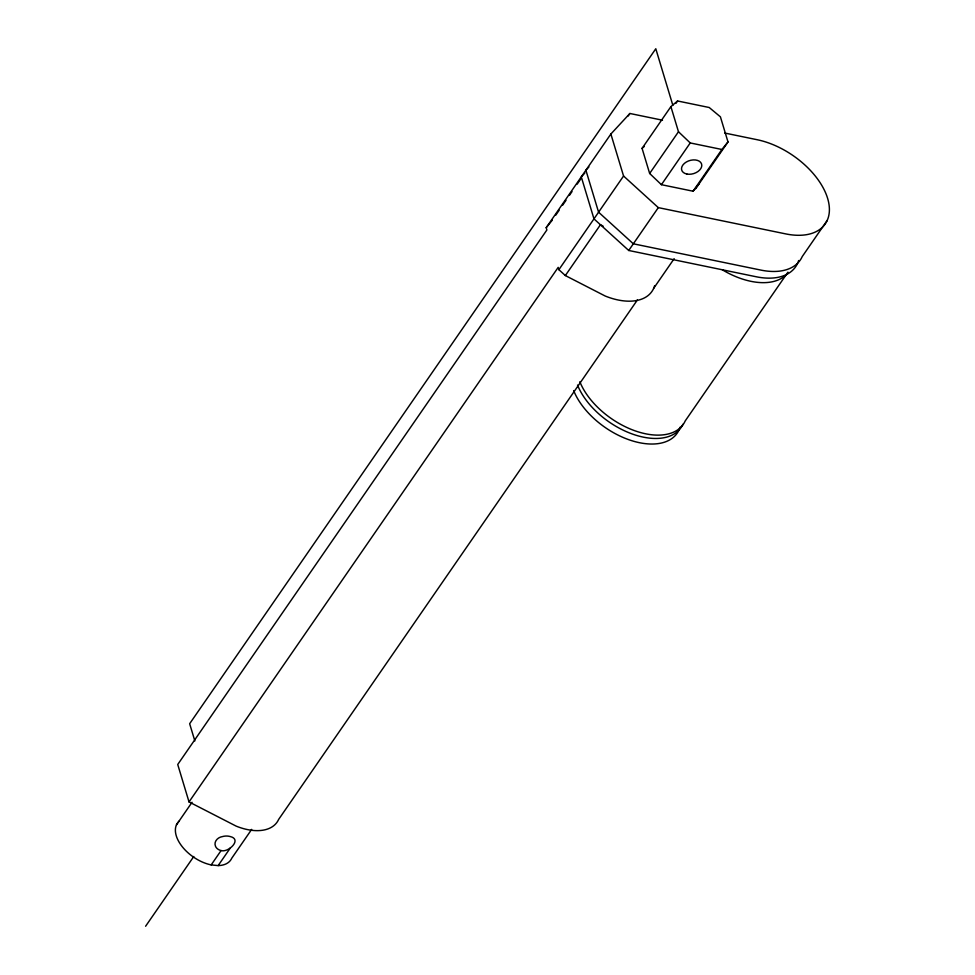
<?xml version="1.0" encoding="UTF-8"?>
<svg xmlns="http://www.w3.org/2000/svg" width="975" height="975" viewBox="0 0 975 975"><rect width="100%" height="100%" fill="white"/><g stroke="black" fill="none" stroke-linecap="round" stroke-linejoin="round"><path stroke-width="1.46" d="M637.418 299.922L278.631 819.439A49.043 28.519 34.6 0 1 236.194 826.142L189.028 801.925L177.73 764.497L546.89 229.954L546.195 227.687L610.874 134.026L629.887 113.478L662.488 120.205M552.325 220.118L546.195 227.687M555.75 215.158L559.175 210.21M562.587 205.25L566.012 200.289M569.437 195.329L572.008 191.612M577.139 184.178L580.564 179.229M628.168 115.976L629.887 113.478M189.028 801.925L558.188 267.382L558.882 269.685L565.342 275.559L605.219 296.034A55.892 32.504 34.6 0 0 654.627 285.712M699.172 183.69L693.067 191.21L661.416 184.689L649.655 173.477L642.074 148.358L670.898 106.628L677.564 100.973L709.215 107.506L720.415 116.842L727.996 141.948L695.723 188.675M558.882 269.685L623.561 176.024L610.874 134.026M176.463 824.85L192.038 802.291M675.87 103.435L677.564 100.973M565.342 275.559L600.442 224.75L603.098 226.115M649.655 173.477L678.478 131.747L670.898 106.628M145.604 926.25L193.793 856.477M661.416 184.689L690.239 142.947L721.89 149.48L727.996 141.948M584.842 173.026L581.283 176.877L593.97 218.875L628.729 250.478L658.32 207.626L785.753 233.902A65.252 37.94 34.6 0 0 827.629 198.4A65.252 37.94 34.6 0 0 757.319 139.754L724.73 133.039M179.424 820.926A32.419 18.854 34.6 0 0 181.082 845.167A32.419 18.854 34.6 0 0 211.185 864.91L221.093 850.566C228.406 852.881 242.385 839.365 230.283 836.574A10.53 7.52 -8.5 0 0 222.349 836.611C217.778 837.257 213.44 841.669 215.56 846.446A10.53 7.52 -8.5 0 0 220.679 850.48L221.093 850.566M211.185 864.91L218.156 865.593L230.332 847.97M251.684 829.372L231.782 858.183A32.419 18.854 34.6 0 1 218.156 865.593M693.067 191.21L721.89 149.48M653.616 288.417L674.164 258.668M787.946 272.159L685.242 420.883A62.339 36.246 34.6 0 1 633.701 430.341A62.339 36.246 34.6 0 1 579.845 381.725M827.214 220.387L802.242 256.559A65.252 37.94 34.6 0 1 760.78 270.075L633.336 243.799L598.577 212.197L585.902 170.198L588.9 166.957M642.074 148.358L644.292 146.482M628.729 250.478L756.161 276.754A65.252 37.94 34.6 0 0 798.647 260.532M623.561 176.024L658.32 207.626M678.478 131.747L690.239 142.947M672.848 105.324L655.797 48.75L189.65 723.73L194.854 740.939M786.801 274.072A62.339 36.246 34.6 0 1 722.304 269.783M680.062 427.208A62.339 36.246 34.6 0 1 629.606 439.981A62.339 36.246 34.6 0 1 573.69 390.634M682.939 424.222A62.339 36.246 34.6 0 1 631.398 433.68A62.339 36.246 34.6 0 1 577.541 385.064M686.851 174.038A10.396 6.825 -16.8 0 0 701.793 165.202A10.396 6.825 -16.8 0 0 686.327 162.008A10.396 6.825 -16.8 0 0 686.851 174.038"/></g></svg>
